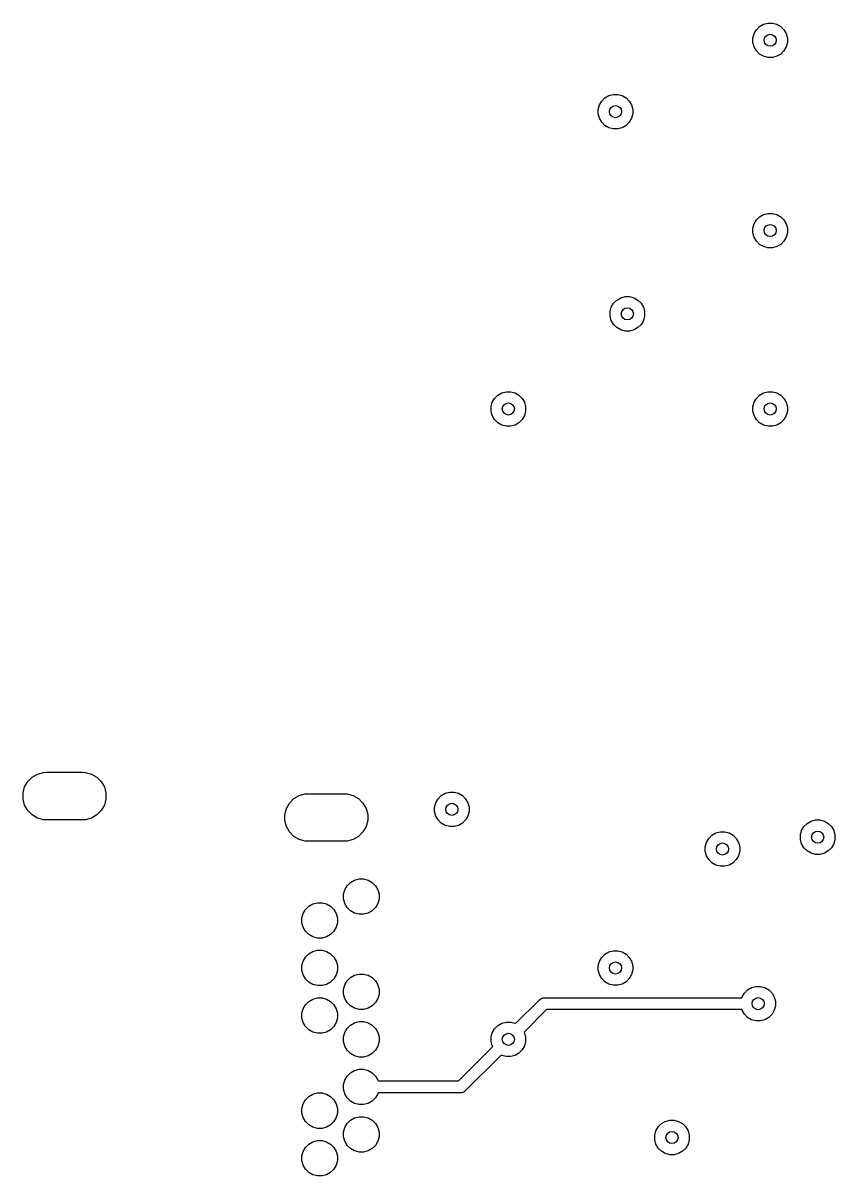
# Model space of a CAD drawing. Header units: inches. Extents: x 5.18 to 7.4, y -4.53 to -3.19.
# Drawn here: x 5.182 to 5.72, y -3.948 to -3.185 of the extents above; entities that cross this region are included whole.
import ezdxf

# ---------------------------------------------------------------- set-up
doc = ezdxf.new("R2010")
doc.units = ezdxf.units.IN
doc.header["$MEASUREMENT"] = 0
doc.layers.add('B.Cu', color=153, linetype='CONTINUOUS', true_color=0x4d7fc4)

msp = doc.modelspace()

# ---------------------------------------------------------------- linework, layer by layer
at = {"layer": 'B.Cu', "linetype": 'CONTINUOUS'}
for p, q in [((5.66607, -3.19211), (5.66757, -3.18952)), ((5.66757, -3.18952), (5.66969, -3.18739)), ((5.66969, -3.18739), (5.67229, -3.18589)), ((5.67229, -3.18589), (5.67519, -3.18511)), ((5.67519, -3.18511), (5.67819, -3.18511)), ((5.67819, -3.18511), (5.68109, -3.18589)), ((5.68109, -3.18589), (5.68369, -3.18739)), ((5.68369, -3.18739), (5.68582, -3.18952)), ((5.68582, -3.18952), (5.68732, -3.19211)), ((5.66529, -3.19501), (5.66607, -3.19211)), ((5.66529, -3.19802), (5.66529, -3.19501)), ((5.66607, -3.20092), (5.66529, -3.19802)), ((5.68732, -3.19211), (5.68809, -3.19501)), ((5.68809, -3.19802), (5.68732, -3.20092)), ((5.68809, -3.19501), (5.68809, -3.19802)), ((5.66757, -3.20352), (5.66607, -3.20092)), ((5.66969, -3.20564), (5.66757, -3.20352)), ((5.67229, -3.20714), (5.66969, -3.20564)), ((5.68369, -3.20564), (5.68109, -3.20714)), ((5.68582, -3.20352), (5.68369, -3.20564)), ((5.68732, -3.20092), (5.68582, -3.20352)), ((5.67519, -3.20792), (5.67229, -3.20714)), ((5.67819, -3.20792), (5.67519, -3.20792)), ((5.68109, -3.20714), (5.67819, -3.20792)), ((5.56521, -3.23676), (5.56733, -3.23464)), ((5.56733, -3.23464), (5.56993, -3.23314)), ((5.56993, -3.23314), (5.57283, -3.23236)), ((5.57283, -3.23236), (5.57583, -3.23236)), ((5.57583, -3.23236), (5.57873, -3.23314)), ((5.57873, -3.23314), (5.58133, -3.23464)), ((5.58133, -3.23464), (5.58345, -3.23676)), ((5.56293, -3.24226), (5.56371, -3.23936)), ((5.56293, -3.24526), (5.56293, -3.24226)), ((5.56371, -3.23936), (5.56521, -3.23676)), ((5.58345, -3.23676), (5.58496, -3.23936)), ((5.58496, -3.23936), (5.58573, -3.24226)), ((5.58573, -3.24226), (5.58573, -3.24526)), ((5.56371, -3.24816), (5.56293, -3.24526)), ((5.56521, -3.25076), (5.56371, -3.24816)), ((5.56733, -3.25288), (5.56521, -3.25076)), ((5.58345, -3.25076), (5.58133, -3.25288)), ((5.58496, -3.24816), (5.58345, -3.25076)), ((5.58573, -3.24526), (5.58496, -3.24816)), ((5.56993, -3.25438), (5.56733, -3.25288)), ((5.57283, -3.25516), (5.56993, -3.25438)), ((5.57583, -3.25516), (5.57283, -3.25516)), ((5.57873, -3.25438), (5.57583, -3.25516)), ((5.58133, -3.25288), (5.57873, -3.25438)), ((5.66969, -3.31338), (5.67229, -3.31188)), ((5.67229, -3.31188), (5.67519, -3.3111)), ((5.67519, -3.3111), (5.67819, -3.3111)), ((5.67819, -3.3111), (5.68109, -3.31188)), ((5.68109, -3.31188), (5.68369, -3.31338)), ((5.66529, -3.321), (5.66607, -3.3181)), ((5.66607, -3.3181), (5.66757, -3.3155)), ((5.66757, -3.3155), (5.66969, -3.31338)), ((5.68369, -3.31338), (5.68582, -3.3155)), ((5.68582, -3.3155), (5.68732, -3.3181)), ((5.68732, -3.3181), (5.68809, -3.321)), ((5.66529, -3.324), (5.66529, -3.321)), ((5.66607, -3.3269), (5.66529, -3.324)), ((5.66757, -3.3295), (5.66607, -3.3269)), ((5.68732, -3.3269), (5.68582, -3.3295)), ((5.68809, -3.324), (5.68732, -3.3269)), ((5.68809, -3.321), (5.68809, -3.324)), ((5.66969, -3.33162), (5.66757, -3.3295)), ((5.67229, -3.33312), (5.66969, -3.33162)), ((5.67519, -3.3339), (5.67229, -3.33312)), ((5.67819, -3.3339), (5.67519, -3.3339)), ((5.68109, -3.33312), (5.67819, -3.3339)), ((5.68369, -3.33162), (5.68109, -3.33312)), ((5.68582, -3.3295), (5.68369, -3.33162)), ((5.5708, -3.37612), (5.57158, -3.37322)), ((5.57158, -3.37322), (5.57308, -3.37062)), ((5.57308, -3.37062), (5.5752, -3.36849)), ((5.5752, -3.36849), (5.5778, -3.36699)), ((5.5778, -3.36699), (5.5807, -3.36622)), ((5.5807, -3.36622), (5.58371, -3.36622)), ((5.58371, -3.36622), (5.58661, -3.36699)), ((5.58661, -3.36699), (5.58921, -3.36849)), ((5.58921, -3.36849), (5.59133, -3.37062)), ((5.59133, -3.37062), (5.59283, -3.37322)), ((5.59283, -3.37322), (5.59361, -3.37612)), ((5.5708, -3.37912), (5.5708, -3.37612)), ((5.57158, -3.38202), (5.5708, -3.37912)), ((5.59361, -3.37912), (5.59283, -3.38202)), ((5.59361, -3.37612), (5.59361, -3.37912)), ((5.57308, -3.38462), (5.57158, -3.38202)), ((5.5752, -3.38674), (5.57308, -3.38462)), ((5.5778, -3.38824), (5.5752, -3.38674)), ((5.5807, -3.38902), (5.5778, -3.38824)), ((5.58661, -3.38824), (5.58371, -3.38902)), ((5.58921, -3.38674), (5.58661, -3.38824)), ((5.59133, -3.38462), (5.58921, -3.38674)), ((5.59283, -3.38202), (5.59133, -3.38462)), ((5.58371, -3.38902), (5.5807, -3.38902)), ((5.49284, -3.43621), (5.49434, -3.43361)), ((5.49434, -3.43361), (5.49646, -3.43149)), ((5.49646, -3.43149), (5.49906, -3.42999)), ((5.49906, -3.42999), (5.50196, -3.42921)), ((5.50196, -3.42921), (5.50497, -3.42921)), ((5.50497, -3.42921), (5.50787, -3.42999)), ((5.50787, -3.42999), (5.51047, -3.43149)), ((5.51047, -3.43149), (5.51259, -3.43361)), ((5.51259, -3.43361), (5.51409, -3.43621)), ((5.66607, -3.43621), (5.66757, -3.43361)), ((5.66757, -3.43361), (5.66969, -3.43149)), ((5.66969, -3.43149), (5.67229, -3.42999)), ((5.67229, -3.42999), (5.67519, -3.42921)), ((5.67519, -3.42921), (5.67819, -3.42921)), ((5.67819, -3.42921), (5.68109, -3.42999)), ((5.68109, -3.42999), (5.68369, -3.43149)), ((5.68369, -3.43149), (5.68582, -3.43361)), ((5.68582, -3.43361), (5.68732, -3.43621)), ((5.49206, -3.43911), (5.49284, -3.43621)), ((5.49206, -3.44211), (5.49206, -3.43911)), ((5.49284, -3.44501), (5.49206, -3.44211)), ((5.51409, -3.43621), (5.51487, -3.43911)), ((5.51487, -3.44211), (5.51409, -3.44501)), ((5.51487, -3.43911), (5.51487, -3.44211)), ((5.66529, -3.43911), (5.66607, -3.43621)), ((5.66529, -3.44211), (5.66529, -3.43911)), ((5.66607, -3.44501), (5.66529, -3.44211)), ((5.68732, -3.43621), (5.68809, -3.43911)), ((5.68809, -3.44211), (5.68732, -3.44501)), ((5.68809, -3.43911), (5.68809, -3.44211)), ((5.49434, -3.44761), (5.49284, -3.44501)), ((5.49646, -3.44973), (5.49434, -3.44761)), ((5.49906, -3.45123), (5.49646, -3.44973)), ((5.51047, -3.44973), (5.50787, -3.45123)), ((5.51259, -3.44761), (5.51047, -3.44973)), ((5.51409, -3.44501), (5.51259, -3.44761)), ((5.66757, -3.44761), (5.66607, -3.44501)), ((5.66969, -3.44973), (5.66757, -3.44761)), ((5.67229, -3.45123), (5.66969, -3.44973)), ((5.68369, -3.44973), (5.68109, -3.45123)), ((5.68582, -3.44761), (5.68369, -3.44973)), ((5.68732, -3.44501), (5.68582, -3.44761)), ((5.50196, -3.45201), (5.49906, -3.45123)), ((5.50497, -3.45201), (5.50196, -3.45201)), ((5.50787, -3.45123), (5.50497, -3.45201)), ((5.67519, -3.45201), (5.67229, -3.45123)), ((5.67819, -3.45201), (5.67519, -3.45201)), ((5.68109, -3.45123), (5.67819, -3.45201)), ((5.18538, -3.68732), (5.18829, -3.68442)), ((5.18829, -3.68442), (5.19185, -3.68236)), ((5.19185, -3.68236), (5.19582, -3.6813)), ((5.19582, -3.6813), (5.19787, -3.68116)), ((5.19787, -3.68116), (5.2215, -3.68116)), ((5.2215, -3.68116), (5.22355, -3.6813)), ((5.22355, -3.6813), (5.22752, -3.68236)), ((5.22752, -3.68236), (5.23108, -3.68442)), ((5.23108, -3.68442), (5.23399, -3.68732)), ((5.18226, -3.69485), (5.18332, -3.69088)), ((5.18332, -3.69088), (5.18538, -3.68732)), ((5.23399, -3.68732), (5.23605, -3.69088)), ((5.23605, -3.69088), (5.23711, -3.69485)), ((5.18226, -3.69896), (5.18226, -3.69485)), ((5.18332, -3.70294), (5.18226, -3.69896)), ((5.23711, -3.69896), (5.23605, -3.70294)), ((5.23711, -3.69485), (5.23711, -3.69896)), ((5.35655, -3.70506), (5.35861, -3.7015)), ((5.35861, -3.7015), (5.36152, -3.69859)), ((5.36152, -3.69859), (5.36508, -3.69653)), ((5.36508, -3.69653), (5.36905, -3.69547)), ((5.36905, -3.69547), (5.3711, -3.69533)), ((5.3711, -3.69533), (5.39472, -3.69533)), ((5.39472, -3.69533), (5.39678, -3.69547)), ((5.39678, -3.69547), (5.40075, -3.69653)), ((5.40075, -3.69653), (5.40431, -3.69859)), ((5.40431, -3.69859), (5.40722, -3.7015)), ((5.40722, -3.7015), (5.40927, -3.70506)), ((5.45466, -3.70419), (5.45544, -3.70129)), ((5.45544, -3.70129), (5.45694, -3.69869)), ((5.45694, -3.69869), (5.45906, -3.69657)), ((5.45906, -3.69657), (5.46166, -3.69506)), ((5.46166, -3.69506), (5.46456, -3.69429)), ((5.46456, -3.69429), (5.46756, -3.69429)), ((5.46756, -3.69429), (5.47046, -3.69506)), ((5.47046, -3.69506), (5.47306, -3.69657)), ((5.47306, -3.69657), (5.47519, -3.69869)), ((5.47519, -3.69869), (5.47669, -3.70129)), ((5.47669, -3.70129), (5.47746, -3.70419)), ((5.18538, -3.7065), (5.18332, -3.70294)), ((5.18829, -3.7094), (5.18538, -3.7065)), ((5.19185, -3.71146), (5.18829, -3.7094)), ((5.23108, -3.7094), (5.22752, -3.71146)), ((5.23399, -3.7065), (5.23108, -3.7094)), ((5.23605, -3.70294), (5.23399, -3.7065)), ((5.35549, -3.70903), (5.35655, -3.70506)), ((5.35549, -3.71314), (5.35549, -3.70903)), ((5.40927, -3.70506), (5.41034, -3.70903)), ((5.41034, -3.70903), (5.41034, -3.71314)), ((5.45466, -3.70719), (5.45466, -3.70419)), ((5.45544, -3.71009), (5.45466, -3.70719)), ((5.47746, -3.70719), (5.47669, -3.71009)), ((5.47746, -3.70419), (5.47746, -3.70719)), ((5.19582, -3.71252), (5.19185, -3.71146)), ((5.19787, -3.71266), (5.19582, -3.71252)), ((5.2215, -3.71266), (5.19787, -3.71266)), ((5.22355, -3.71252), (5.2215, -3.71266)), ((5.22752, -3.71146), (5.22355, -3.71252)), ((5.35655, -3.71711), (5.35549, -3.71314)), ((5.35861, -3.72067), (5.35655, -3.71711)), ((5.40927, -3.71711), (5.40722, -3.72067)), ((5.41034, -3.71314), (5.40927, -3.71711)), ((5.45694, -3.71269), (5.45544, -3.71009)), ((5.45906, -3.71481), (5.45694, -3.71269)), ((5.46166, -3.71631), (5.45906, -3.71481)), ((5.46456, -3.71709), (5.46166, -3.71631)), ((5.46756, -3.71709), (5.46456, -3.71709)), ((5.47046, -3.71631), (5.46756, -3.71709)), ((5.47306, -3.71481), (5.47046, -3.71631)), ((5.47519, -3.71269), (5.47306, -3.71481)), ((5.47669, -3.71009), (5.47519, -3.71269)), ((5.69756, -3.71967), (5.69907, -3.71707)), ((5.69907, -3.71707), (5.70119, -3.71495)), ((5.70119, -3.71495), (5.70379, -3.71345)), ((5.70379, -3.71345), (5.70669, -3.71267)), ((5.70669, -3.71267), (5.70969, -3.71267)), ((5.70969, -3.71267), (5.71259, -3.71345)), ((5.71259, -3.71345), (5.71519, -3.71495)), ((5.71519, -3.71495), (5.71731, -3.71707)), ((5.71731, -3.71707), (5.71881, -3.71967)), ((5.36152, -3.72358), (5.35861, -3.72067)), ((5.36508, -3.72563), (5.36152, -3.72358)), ((5.40431, -3.72358), (5.40075, -3.72563)), ((5.40722, -3.72067), (5.40431, -3.72358)), ((5.63607, -3.72495), (5.6382, -3.72283)), ((5.6382, -3.72283), (5.6408, -3.72132)), ((5.6408, -3.72132), (5.6437, -3.72055)), ((5.6437, -3.72055), (5.6467, -3.72055)), ((5.6467, -3.72055), (5.6496, -3.72132)), ((5.6496, -3.72132), (5.6522, -3.72283)), ((5.6522, -3.72283), (5.65432, -3.72495)), ((5.69679, -3.72257), (5.69756, -3.71967)), ((5.69679, -3.72558), (5.69679, -3.72257)), ((5.71881, -3.71967), (5.71959, -3.72257)), ((5.71959, -3.72257), (5.71959, -3.72558)), ((5.36905, -3.7267), (5.36508, -3.72563)), ((5.3711, -3.72683), (5.36905, -3.7267)), ((5.39472, -3.72683), (5.3711, -3.72683)), ((5.39678, -3.7267), (5.39472, -3.72683)), ((5.40075, -3.72563), (5.39678, -3.7267)), ((5.6338, -3.73045), (5.63457, -3.72755)), ((5.6338, -3.73345), (5.6338, -3.73045)), ((5.63457, -3.72755), (5.63607, -3.72495)), ((5.65432, -3.72495), (5.65582, -3.72755)), ((5.65582, -3.72755), (5.6566, -3.73045)), ((5.6566, -3.73045), (5.6566, -3.73345)), ((5.69756, -3.72848), (5.69679, -3.72558)), ((5.69907, -3.73108), (5.69756, -3.72848)), ((5.70119, -3.7332), (5.69907, -3.73108)), ((5.71731, -3.73108), (5.71519, -3.7332)), ((5.71881, -3.72848), (5.71731, -3.73108)), ((5.71959, -3.72558), (5.71881, -3.72848)), ((5.63457, -3.73635), (5.6338, -3.73345)), ((5.63607, -3.73895), (5.63457, -3.73635)), ((5.6382, -3.74107), (5.63607, -3.73895)), ((5.65432, -3.73895), (5.6522, -3.74107)), ((5.65582, -3.73635), (5.65432, -3.73895)), ((5.6566, -3.73345), (5.65582, -3.73635)), ((5.70379, -3.7347), (5.70119, -3.7332)), ((5.70669, -3.73548), (5.70379, -3.7347)), ((5.70969, -3.73548), (5.70669, -3.73548)), ((5.71259, -3.7347), (5.70969, -3.73548)), ((5.71519, -3.7332), (5.71259, -3.7347)), ((5.6408, -3.74257), (5.6382, -3.74107)), ((5.6437, -3.74335), (5.6408, -3.74257)), ((5.6467, -3.74335), (5.6437, -3.74335)), ((5.6496, -3.74257), (5.6467, -3.74335)), ((5.6522, -3.74107), (5.6496, -3.74257)), ((5.39677, -3.75625), (5.39895, -3.75407)), ((5.39895, -3.75407), (5.40162, -3.75253)), ((5.40162, -3.75253), (5.4046, -3.75173)), ((5.4046, -3.75173), (5.40768, -3.75173)), ((5.40768, -3.75173), (5.41066, -3.75253)), ((5.41066, -3.75253), (5.41333, -3.75407)), ((5.41333, -3.75407), (5.41551, -3.75625)), ((5.39443, -3.7619), (5.39523, -3.75893)), ((5.39443, -3.76499), (5.39443, -3.7619)), ((5.39523, -3.75893), (5.39677, -3.75625)), ((5.41551, -3.75625), (5.41705, -3.75893)), ((5.41705, -3.75893), (5.41785, -3.7619)), ((5.41785, -3.7619), (5.41785, -3.76499)), ((5.36921, -3.772), (5.37139, -3.76982)), ((5.37139, -3.76982), (5.37406, -3.76828)), ((5.37406, -3.76828), (5.37704, -3.76748)), ((5.37704, -3.76748), (5.38012, -3.76748)), ((5.38012, -3.76748), (5.3831, -3.76828)), ((5.3831, -3.76828), (5.38577, -3.76982)), ((5.38577, -3.76982), (5.38795, -3.772)), ((5.39523, -3.76796), (5.39443, -3.76499)), ((5.39677, -3.77063), (5.39523, -3.76796)), ((5.41705, -3.76796), (5.41551, -3.77063)), ((5.41785, -3.76499), (5.41705, -3.76796)), ((5.36687, -3.77765), (5.36767, -3.77467)), ((5.36687, -3.78073), (5.36687, -3.77765)), ((5.36767, -3.77467), (5.36921, -3.772)), ((5.38795, -3.772), (5.38949, -3.77467)), ((5.38949, -3.77467), (5.39029, -3.77765)), ((5.39029, -3.77765), (5.39029, -3.78073)), ((5.39895, -3.77282), (5.39677, -3.77063)), ((5.40162, -3.77436), (5.39895, -3.77282)), ((5.4046, -3.77515), (5.40162, -3.77436)), ((5.40768, -3.77515), (5.4046, -3.77515)), ((5.41066, -3.77436), (5.40768, -3.77515)), ((5.41333, -3.77282), (5.41066, -3.77436)), ((5.41551, -3.77063), (5.41333, -3.77282)), ((5.36767, -3.78371), (5.36687, -3.78073)), ((5.36921, -3.78638), (5.36767, -3.78371)), ((5.38949, -3.78371), (5.38795, -3.78638)), ((5.39029, -3.78073), (5.38949, -3.78371)), ((5.37139, -3.78856), (5.36921, -3.78638)), ((5.37406, -3.7901), (5.37139, -3.78856)), ((5.37704, -3.7909), (5.37406, -3.7901)), ((5.38012, -3.7909), (5.37704, -3.7909)), ((5.3831, -3.7901), (5.38012, -3.7909)), ((5.38577, -3.78856), (5.3831, -3.7901)), ((5.38795, -3.78638), (5.38577, -3.78856)), ((5.37139, -3.80132), (5.37406, -3.79978)), ((5.37406, -3.79978), (5.37704, -3.79898)), ((5.37704, -3.79898), (5.38012, -3.79898)), ((5.38012, -3.79898), (5.3831, -3.79978)), ((5.3831, -3.79978), (5.38577, -3.80132)), ((5.56733, -3.80157), (5.56993, -3.80006)), ((5.56993, -3.80006), (5.57283, -3.79929)), ((5.57283, -3.79929), (5.57583, -3.79929)), ((5.57583, -3.79929), (5.57873, -3.80006)), ((5.57873, -3.80006), (5.58133, -3.80157)), ((5.36687, -3.80915), (5.36767, -3.80617)), ((5.36767, -3.80617), (5.36921, -3.8035)), ((5.36921, -3.8035), (5.37139, -3.80132)), ((5.38577, -3.80132), (5.38795, -3.8035)), ((5.38795, -3.8035), (5.38949, -3.80617)), ((5.38949, -3.80617), (5.39029, -3.80915)), ((5.56293, -3.80919), (5.56371, -3.80629)), ((5.56371, -3.80629), (5.56521, -3.80369)), ((5.56521, -3.80369), (5.56733, -3.80157)), ((5.58133, -3.80157), (5.58345, -3.80369)), ((5.58345, -3.80369), (5.58496, -3.80629)), ((5.58496, -3.80629), (5.58573, -3.80919)), ((5.36687, -3.81223), (5.36687, -3.80915)), ((5.36767, -3.81521), (5.36687, -3.81223)), ((5.36921, -3.81788), (5.36767, -3.81521)), ((5.38949, -3.81521), (5.38795, -3.81788)), ((5.39029, -3.81223), (5.38949, -3.81521)), ((5.39029, -3.80915), (5.39029, -3.81223)), ((5.39895, -3.81707), (5.40162, -3.81553)), ((5.40162, -3.81553), (5.4046, -3.81473)), ((5.4046, -3.81473), (5.40768, -3.81473)), ((5.40768, -3.81473), (5.41066, -3.81553)), ((5.41066, -3.81553), (5.41333, -3.81707)), ((5.56293, -3.81219), (5.56293, -3.80919)), ((5.56371, -3.81509), (5.56293, -3.81219)), ((5.56521, -3.81769), (5.56371, -3.81509)), ((5.58496, -3.81509), (5.58345, -3.81769)), ((5.58573, -3.81219), (5.58496, -3.81509)), ((5.58573, -3.80919), (5.58573, -3.81219)), ((5.37139, -3.82006), (5.36921, -3.81788)), ((5.37406, -3.8216), (5.37139, -3.82006)), ((5.37704, -3.8224), (5.37406, -3.8216)), ((5.38012, -3.8224), (5.37704, -3.8224)), ((5.3831, -3.8216), (5.38012, -3.8224)), ((5.38577, -3.82006), (5.3831, -3.8216)), ((5.38795, -3.81788), (5.38577, -3.82006)), ((5.39443, -3.8249), (5.39523, -3.82192)), ((5.39523, -3.82192), (5.39677, -3.81925)), ((5.39677, -3.81925), (5.39895, -3.81707)), ((5.41333, -3.81707), (5.41551, -3.81925)), ((5.41551, -3.81925), (5.41705, -3.82192)), ((5.41705, -3.82192), (5.41785, -3.8249)), ((5.56733, -3.81981), (5.56521, -3.81769)), ((5.56993, -3.82131), (5.56733, -3.81981)), ((5.57283, -3.82209), (5.56993, -3.82131)), ((5.57583, -3.82209), (5.57283, -3.82209)), ((5.57873, -3.82131), (5.57583, -3.82209)), ((5.58133, -3.81981), (5.57873, -3.82131)), ((5.58345, -3.81769), (5.58133, -3.81981)), ((5.66182, -3.82519), (5.66442, -3.82369)), ((5.66442, -3.82369), (5.66732, -3.82291)), ((5.66732, -3.82291), (5.67032, -3.82291)), ((5.67032, -3.82291), (5.67322, -3.82369)), ((5.67322, -3.82369), (5.67582, -3.82519)), ((5.37139, -3.83281), (5.37406, -3.83127)), ((5.37406, -3.83127), (5.37704, -3.83048)), ((5.37704, -3.83048), (5.38012, -3.83048)), ((5.38012, -3.83048), (5.3831, -3.83127)), ((5.3831, -3.83127), (5.38577, -3.83281)), ((5.39443, -3.82798), (5.39443, -3.8249)), ((5.39523, -3.83096), (5.39443, -3.82798)), ((5.39677, -3.83363), (5.39523, -3.83096)), ((5.41705, -3.83096), (5.41551, -3.83363)), ((5.41785, -3.82798), (5.41705, -3.83096)), ((5.41785, -3.8249), (5.41785, -3.82798)), ((5.50828, -3.84755), (5.5243, -3.83153)), ((5.5243, -3.83153), (5.5249, -3.83104)), ((5.5249, -3.83104), (5.52632, -3.83045)), ((5.52632, -3.83045), (5.52709, -3.83037)), ((5.52709, -3.83037), (5.65807, -3.83037)), ((5.65807, -3.83037), (5.65819, -3.82991)), ((5.65819, -3.82991), (5.6597, -3.82731)), ((5.6597, -3.82731), (5.66182, -3.82519)), ((5.67582, -3.82519), (5.67794, -3.82731)), ((5.67794, -3.82731), (5.67944, -3.82991)), ((5.67944, -3.82991), (5.68022, -3.83281)), ((5.36687, -3.84064), (5.36767, -3.83767)), ((5.36767, -3.83767), (5.36921, -3.83499)), ((5.36921, -3.83499), (5.37139, -3.83281)), ((5.38577, -3.83281), (5.38795, -3.83499)), ((5.38795, -3.83499), (5.38949, -3.83767)), ((5.38949, -3.83767), (5.39029, -3.84064)), ((5.39895, -3.83581), (5.39677, -3.83363)), ((5.40162, -3.83735), (5.39895, -3.83581)), ((5.4046, -3.83815), (5.40162, -3.83735)), ((5.40768, -3.83815), (5.4046, -3.83815)), ((5.41066, -3.83735), (5.40768, -3.83815)), ((5.41333, -3.83581), (5.41066, -3.83735)), ((5.41551, -3.83363), (5.41333, -3.83581)), ((5.52872, -3.83825), (5.51385, -3.85312)), ((5.65807, -3.83825), (5.52872, -3.83825)), ((5.65819, -3.83871), (5.65807, -3.83825)), ((5.6597, -3.84131), (5.65819, -3.83871)), ((5.67944, -3.83871), (5.67794, -3.84131)), ((5.68022, -3.83581), (5.67944, -3.83871)), ((5.68022, -3.83281), (5.68022, -3.83581)), ((5.36687, -3.84373), (5.36687, -3.84064)), ((5.36767, -3.8467), (5.36687, -3.84373)), ((5.36921, -3.84938), (5.36767, -3.8467)), ((5.38949, -3.8467), (5.38795, -3.84938)), ((5.39029, -3.84373), (5.38949, -3.8467)), ((5.39029, -3.84064), (5.39029, -3.84373)), ((5.40162, -3.84702), (5.4046, -3.84622)), ((5.4046, -3.84622), (5.40768, -3.84622)), ((5.40768, -3.84622), (5.41066, -3.84702)), ((5.49906, -3.84731), (5.50196, -3.84653)), ((5.50196, -3.84653), (5.50497, -3.84653)), ((5.50497, -3.84653), (5.50787, -3.84731)), ((5.66182, -3.84343), (5.6597, -3.84131)), ((5.66442, -3.84494), (5.66182, -3.84343)), ((5.66732, -3.84571), (5.66442, -3.84494)), ((5.67032, -3.84571), (5.66732, -3.84571)), ((5.67322, -3.84494), (5.67032, -3.84571)), ((5.67582, -3.84343), (5.67322, -3.84494)), ((5.67794, -3.84131), (5.67582, -3.84343)), ((5.37139, -3.85156), (5.36921, -3.84938)), ((5.37406, -3.8531), (5.37139, -3.85156)), ((5.37704, -3.8539), (5.37406, -3.8531)), ((5.38012, -3.8539), (5.37704, -3.8539)), ((5.3831, -3.8531), (5.38012, -3.8539)), ((5.38577, -3.85156), (5.3831, -3.8531)), ((5.38795, -3.84938), (5.38577, -3.85156)), ((5.39443, -3.85639), (5.39523, -3.85341)), ((5.39523, -3.85341), (5.39677, -3.85074)), ((5.39677, -3.85074), (5.39895, -3.84856)), ((5.39895, -3.84856), (5.40162, -3.84702)), ((5.41066, -3.84702), (5.41333, -3.84856)), ((5.41333, -3.84856), (5.41551, -3.85074)), ((5.41551, -3.85074), (5.41705, -3.85341)), ((5.41705, -3.85341), (5.41785, -3.85639)), ((5.49206, -3.85643), (5.49284, -3.85353)), ((5.49284, -3.85353), (5.49434, -3.85093)), ((5.49434, -3.85093), (5.49646, -3.84881)), ((5.49646, -3.84881), (5.49906, -3.84731)), ((5.50787, -3.84731), (5.50828, -3.84755)), ((5.51385, -3.85312), (5.51409, -3.85353)), ((5.51409, -3.85353), (5.51487, -3.85643)), ((5.39443, -3.85947), (5.39443, -3.85639)), ((5.39523, -3.86245), (5.39443, -3.85947)), ((5.41785, -3.85947), (5.41705, -3.86245)), ((5.41785, -3.85639), (5.41785, -3.85947)), ((5.49206, -3.85943), (5.49206, -3.85643)), ((5.49284, -3.86233), (5.49206, -3.85943)), ((5.51487, -3.85943), (5.51409, -3.86233)), ((5.51487, -3.85643), (5.51487, -3.85943)), ((5.39677, -3.86512), (5.39523, -3.86245)), ((5.39895, -3.8673), (5.39677, -3.86512)), ((5.40162, -3.86885), (5.39895, -3.8673)), ((5.4046, -3.86964), (5.40162, -3.86885)), ((5.40768, -3.86964), (5.4046, -3.86964)), ((5.41066, -3.86885), (5.40768, -3.86964)), ((5.41333, -3.8673), (5.41066, -3.86885)), ((5.41551, -3.86512), (5.41333, -3.8673)), ((5.41705, -3.86245), (5.41551, -3.86512)), ((5.47034, -3.88549), (5.49308, -3.86275)), ((5.49865, -3.86832), (5.47475, -3.89221)), ((5.49308, -3.86275), (5.49284, -3.86233)), ((5.49906, -3.86856), (5.49865, -3.86832)), ((5.50196, -3.86933), (5.49906, -3.86856)), ((5.50497, -3.86933), (5.50196, -3.86933)), ((5.50787, -3.86856), (5.50497, -3.86933)), ((5.51047, -3.86706), (5.50787, -3.86856)), ((5.51259, -3.86493), (5.51047, -3.86706)), ((5.51409, -3.86233), (5.51259, -3.86493)), ((5.39443, -3.88789), (5.39523, -3.88491)), ((5.39523, -3.88491), (5.39677, -3.88224)), ((5.39677, -3.88224), (5.39895, -3.88006)), ((5.39895, -3.88006), (5.40162, -3.87852)), ((5.40162, -3.87852), (5.4046, -3.87772)), ((5.4046, -3.87772), (5.40768, -3.87772)), ((5.40768, -3.87772), (5.41066, -3.87852)), ((5.41066, -3.87852), (5.41333, -3.88006)), ((5.41333, -3.88006), (5.41551, -3.88224)), ((5.41551, -3.88224), (5.41705, -3.88491)), ((5.41705, -3.88491), (5.41721, -3.88549)), ((5.39443, -3.89097), (5.39443, -3.88789)), ((5.39523, -3.89395), (5.39443, -3.89097)), ((5.41721, -3.88549), (5.47034, -3.88549)), ((5.47475, -3.89221), (5.47416, -3.8927)), ((5.36767, -3.90066), (5.36921, -3.89799)), ((5.36921, -3.89799), (5.37139, -3.89581)), ((5.37139, -3.89581), (5.37406, -3.89427)), ((5.37406, -3.89427), (5.37704, -3.89347)), ((5.37704, -3.89347), (5.38012, -3.89347)), ((5.38012, -3.89347), (5.3831, -3.89427)), ((5.3831, -3.89427), (5.38577, -3.89581)), ((5.38577, -3.89581), (5.38795, -3.89799)), ((5.38795, -3.89799), (5.38949, -3.90066)), ((5.39677, -3.89662), (5.39523, -3.89395)), ((5.39895, -3.8988), (5.39677, -3.89662)), ((5.40162, -3.90034), (5.39895, -3.8988)), ((5.41333, -3.8988), (5.41066, -3.90034)), ((5.41551, -3.89662), (5.41333, -3.8988)), ((5.41705, -3.89395), (5.41551, -3.89662)), ((5.41721, -3.89337), (5.41705, -3.89395)), ((5.47197, -3.89337), (5.41721, -3.89337)), ((5.47274, -3.89329), (5.47197, -3.89337)), ((5.47416, -3.8927), (5.47274, -3.89329)), ((5.36687, -3.90364), (5.36767, -3.90066)), ((5.36687, -3.90672), (5.36687, -3.90364)), ((5.36767, -3.9097), (5.36687, -3.90672)), ((5.38949, -3.90066), (5.39029, -3.90364)), ((5.39029, -3.90672), (5.38949, -3.9097)), ((5.39029, -3.90364), (5.39029, -3.90672)), ((5.4046, -3.90114), (5.40162, -3.90034)), ((5.40768, -3.90114), (5.4046, -3.90114)), ((5.41066, -3.90034), (5.40768, -3.90114)), ((5.36921, -3.91237), (5.36767, -3.9097)), ((5.37139, -3.91455), (5.36921, -3.91237)), ((5.37406, -3.91609), (5.37139, -3.91455)), ((5.38577, -3.91455), (5.3831, -3.91609)), ((5.38795, -3.91237), (5.38577, -3.91455)), ((5.38949, -3.9097), (5.38795, -3.91237)), ((5.39523, -3.91641), (5.39677, -3.91374)), ((5.39677, -3.91374), (5.39895, -3.91155)), ((5.39895, -3.91155), (5.40162, -3.91001)), ((5.40162, -3.91001), (5.4046, -3.90922)), ((5.4046, -3.90922), (5.40768, -3.90922)), ((5.40768, -3.90922), (5.41066, -3.91001)), ((5.41066, -3.91001), (5.41333, -3.91155)), ((5.41333, -3.91155), (5.41551, -3.91374)), ((5.41551, -3.91374), (5.41705, -3.91641)), ((5.60261, -3.91589), (5.60473, -3.91377)), ((5.60473, -3.91377), (5.60733, -3.91227)), ((5.60733, -3.91227), (5.61023, -3.91149)), ((5.61023, -3.91149), (5.61323, -3.91149)), ((5.61323, -3.91149), (5.61613, -3.91227)), ((5.61613, -3.91227), (5.61873, -3.91377)), ((5.61873, -3.91377), (5.62086, -3.91589)), ((5.37704, -3.91689), (5.37406, -3.91609)), ((5.38012, -3.91689), (5.37704, -3.91689)), ((5.3831, -3.91609), (5.38012, -3.91689)), ((5.39443, -3.91938), (5.39523, -3.91641)), ((5.39443, -3.92247), (5.39443, -3.91938)), ((5.39523, -3.92545), (5.39443, -3.92247)), ((5.41705, -3.91641), (5.41785, -3.91938)), ((5.41785, -3.92247), (5.41705, -3.92545)), ((5.41785, -3.91938), (5.41785, -3.92247)), ((5.60033, -3.92139), (5.60111, -3.91849)), ((5.60033, -3.92439), (5.60033, -3.92139)), ((5.60111, -3.91849), (5.60261, -3.91589)), ((5.62086, -3.91589), (5.62236, -3.91849)), ((5.62236, -3.91849), (5.62313, -3.92139)), ((5.62313, -3.92139), (5.62313, -3.92439)), ((5.36767, -3.93215), (5.36921, -3.92948)), ((5.36921, -3.92948), (5.37139, -3.9273)), ((5.37139, -3.9273), (5.37406, -3.92576)), ((5.37406, -3.92576), (5.37704, -3.92496)), ((5.37704, -3.92496), (5.38012, -3.92496)), ((5.38012, -3.92496), (5.3831, -3.92576)), ((5.3831, -3.92576), (5.38577, -3.9273)), ((5.38577, -3.9273), (5.38795, -3.92948)), ((5.38795, -3.92948), (5.38949, -3.93215)), ((5.39677, -3.92812), (5.39523, -3.92545)), ((5.39895, -3.9303), (5.39677, -3.92812)), ((5.40162, -3.93184), (5.39895, -3.9303)), ((5.41333, -3.9303), (5.41066, -3.93184)), ((5.41551, -3.92812), (5.41333, -3.9303)), ((5.41705, -3.92545), (5.41551, -3.92812)), ((5.60111, -3.92729), (5.60033, -3.92439)), ((5.60261, -3.92989), (5.60111, -3.92729)), ((5.60473, -3.93202), (5.60261, -3.92989)), ((5.62086, -3.92989), (5.61873, -3.93202)), ((5.62236, -3.92729), (5.62086, -3.92989)), ((5.62313, -3.92439), (5.62236, -3.92729)), ((5.36687, -3.93513), (5.36767, -3.93215)), ((5.36687, -3.93821), (5.36687, -3.93513)), ((5.36767, -3.94119), (5.36687, -3.93821)), ((5.38949, -3.93215), (5.39029, -3.93513)), ((5.39029, -3.93821), (5.38949, -3.94119)), ((5.39029, -3.93513), (5.39029, -3.93821)), ((5.4046, -3.93264), (5.40162, -3.93184)), ((5.40768, -3.93264), (5.4046, -3.93264)), ((5.41066, -3.93184), (5.40768, -3.93264)), ((5.60733, -3.93352), (5.60473, -3.93202)), ((5.61023, -3.9343), (5.60733, -3.93352)), ((5.61323, -3.9343), (5.61023, -3.9343)), ((5.61613, -3.93352), (5.61323, -3.9343)), ((5.61873, -3.93202), (5.61613, -3.93352)), ((5.36921, -3.94386), (5.36767, -3.94119)), ((5.37139, -3.94604), (5.36921, -3.94386)), ((5.37406, -3.94759), (5.37139, -3.94604)), ((5.38577, -3.94604), (5.3831, -3.94759)), ((5.38795, -3.94386), (5.38577, -3.94604)), ((5.38949, -3.94119), (5.38795, -3.94386)), ((5.37704, -3.94838), (5.37406, -3.94759)), ((5.38012, -3.94838), (5.37704, -3.94838)), ((5.3831, -3.94759), (5.38012, -3.94838))]:
    msp.add_line(p, q, dxfattribs=at)
at = {"layer": 'B.Cu'}
for centre in [(5.67669, -3.19652), (5.57433, -3.24376), (5.67669, -3.3225), (5.5822, -3.37762), (5.50346, -3.44061), (5.67669, -3.44061), (5.46606, -3.70569), (5.70819, -3.72407), (5.6452, -3.73195), (5.57433, -3.81069), (5.66882, -3.83431), (5.50346, -3.85793), (5.61173, -3.92289)]:
    msp.add_circle(centre, 0.004, dxfattribs=at)

doc.saveas('drawing.dxf')
